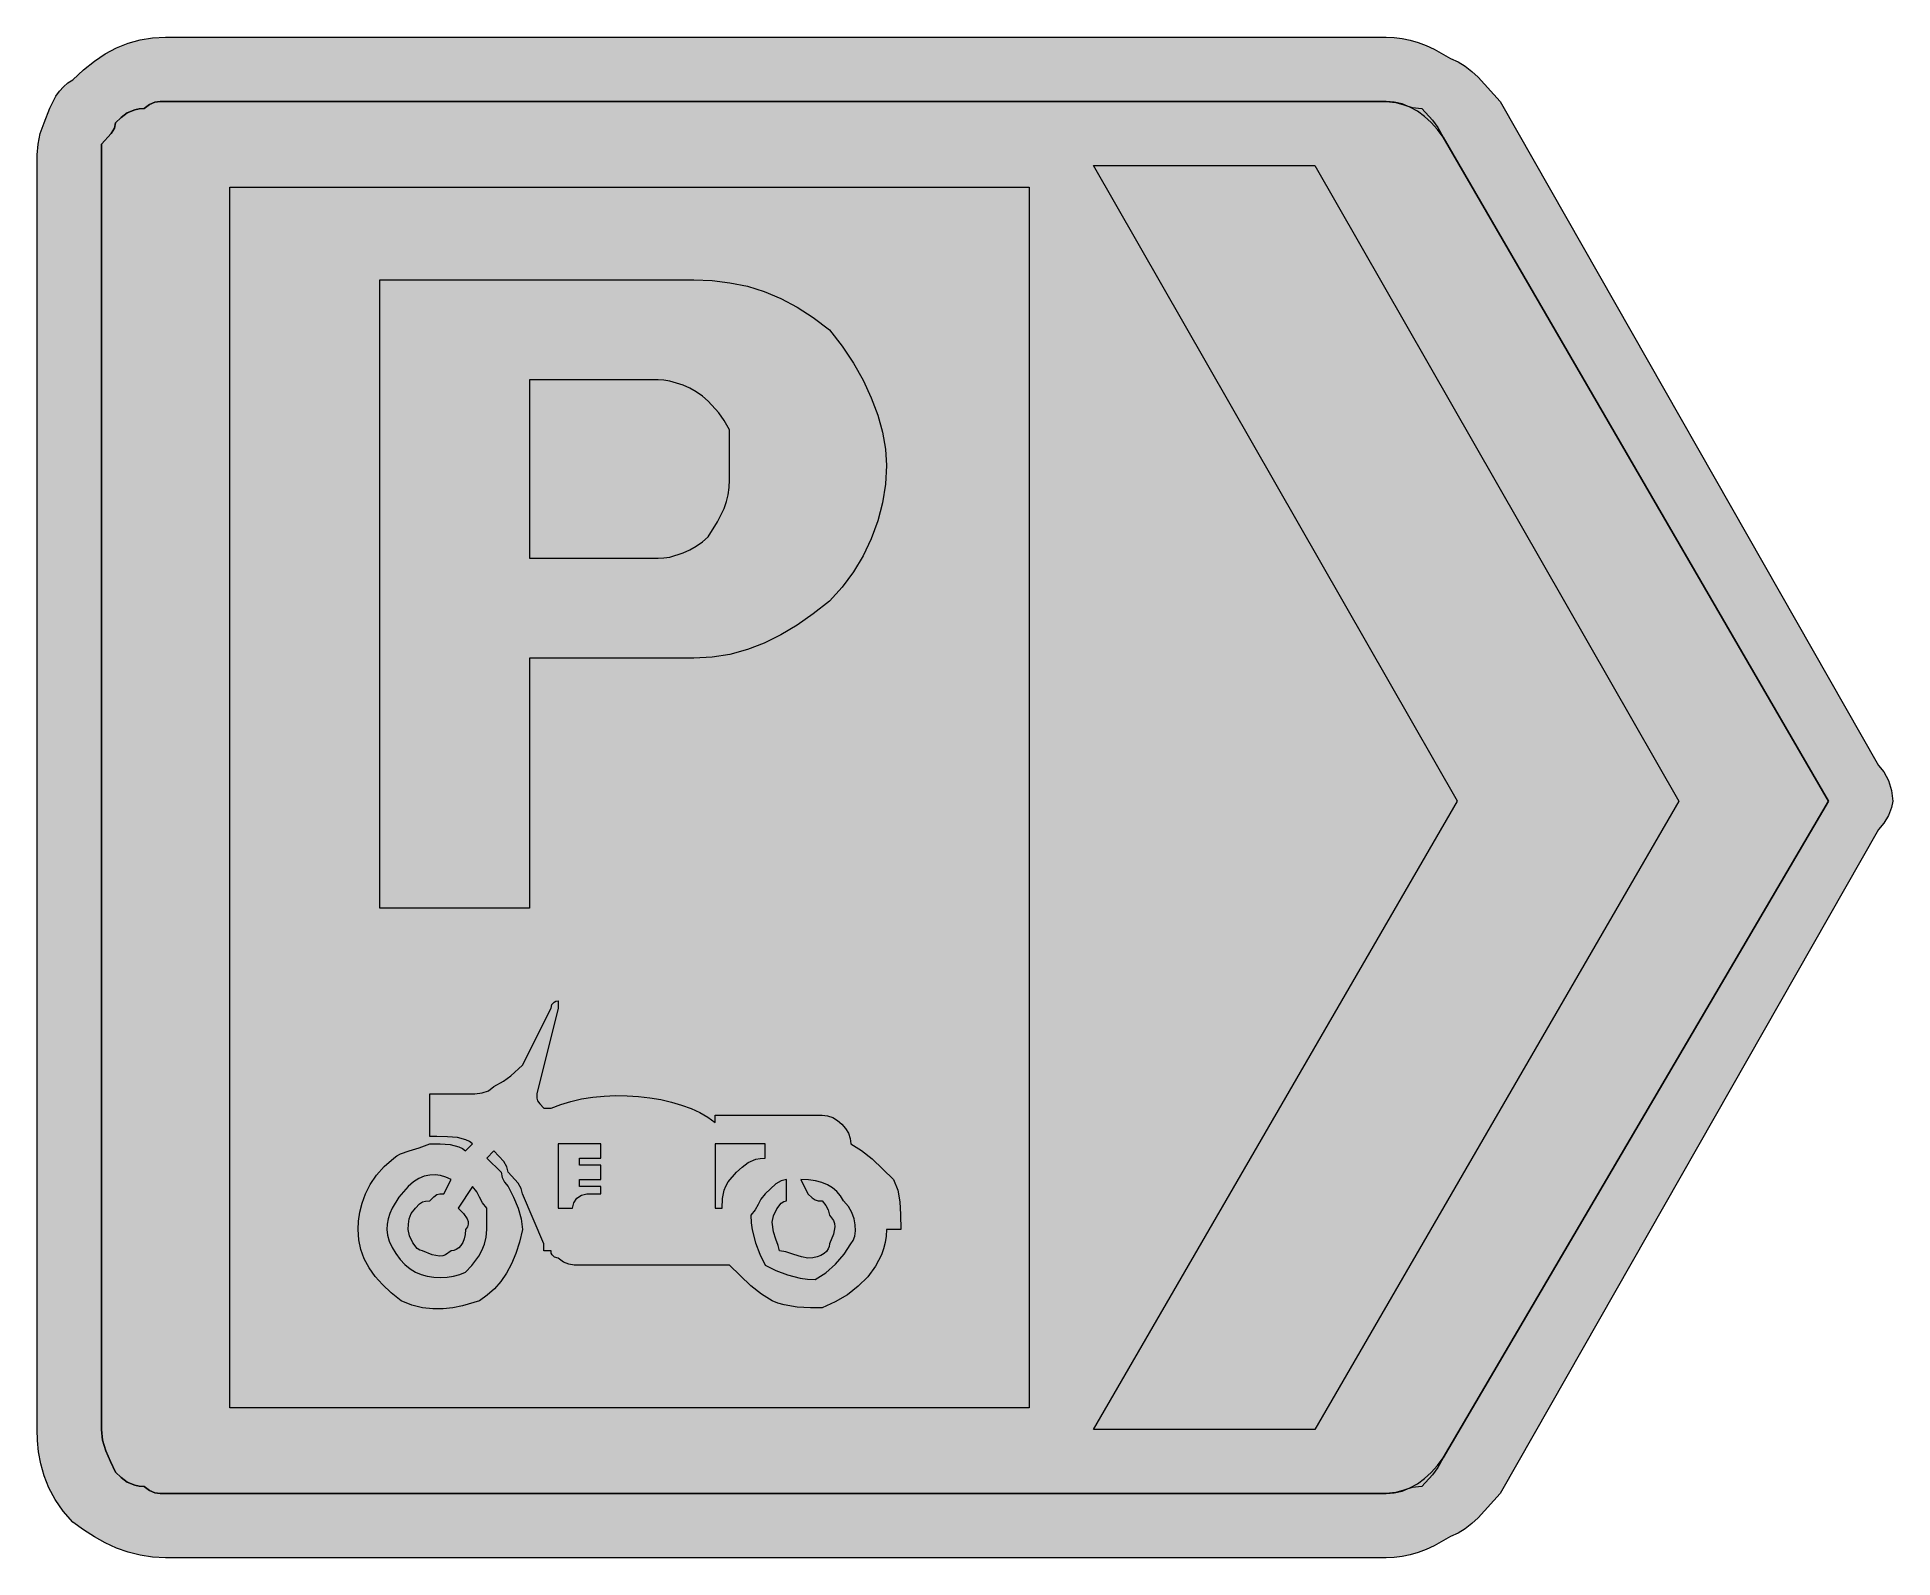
# Model space of a CAD drawing. Header units: metres. Extents: x 127 to 439, y 7 to 263.
import ezdxf

# ---------------------------------------------------------------- set-up
doc = ezdxf.new("R2010")
doc.units = ezdxf.units.M
for name, color, linetype, true_color in [('FILL_BLACK_000000', 7, 'Continuous', 0x000000), ('FILL_BLUE_0000FF', 7, 'Continuous', 0x0000ff), ('FILL_WHITE_FFFFFF', 7, 'Continuous', 0xffffff)]:
    doc.layers.add(name, color=color, linetype=linetype, true_color=true_color)

msp = doc.modelspace()

# ---------------------------------------------------------------- hatches: boundary and pattern name
at = {"layer": 'FILL_BLACK_000000', "true_color": 0x000000}
h = msp.add_hatch(color=7, dxfattribs=at)
h.dxf.hatch_style = 1
h.paths.add_polyline_path([(341.85, 241.44), (403.05, 134.64), (341.85, 29.04), (304.65, 29.04), (365.85, 134.64), (304.65, 241.44), (341.85, 241.44)])
at = {"layer": 'FILL_BLUE_0000FF', "true_color": 0x0000ff}
h = msp.add_hatch(color=7, dxfattribs=at)
h.dxf.hatch_style = 1
h.paths.add_polyline_path([(355.2, 262.98), (356.55, 262.81), (357.9, 262.53), (359.25, 262.14), (360.6, 261.63), (361.95, 261.01), (364.65, 259.44), (365.95, 258.88), (367.14, 258.15), (368.26, 257.27), (369.3, 256.29), (373.05, 252.24), (436.65, 140.64), (437.53, 139.53), (438.3, 138.09), (438.84, 136.42), (439.05, 134.64), (438.84, 133.55), (438.3, 132.24), (437.53, 130.93), (436.65, 129.84), (373.05, 18.24), (369.3, 14.19), (368.26, 13.21), (367.14, 12.33), (365.95, 11.6), (364.65, 11.04), (361.95, 9.46), (360.6, 8.85), (359.25, 8.34), (357.9, 7.95), (356.55, 7.66), (355.2, 7.5), (353.85, 7.44), (148.65, 7.44), (146.45, 7.55), (144.36, 7.87), (142.34, 8.39), (140.4, 9.09), (138.51, 9.96), (136.67, 10.98), (134.85, 12.15), (133.05, 13.44), (131.41, 15.29), (130.09, 17.23), (129.04, 19.22), (128.25, 21.24), (127.68, 23.26), (127.31, 25.25), (127.11, 27.19), (127.05, 29.04), (127.05, 241.44), (127.07, 243.24), (127.2, 245.04), (127.56, 246.84), (128.25, 248.64), (129.17, 251.11), (130.2, 253.14), (130.79, 253.98), (131.46, 254.71), (132.2, 255.33), (133.05, 255.84), (134.85, 257.53), (136.67, 258.99), (138.51, 260.23), (140.4, 261.24), (142.34, 262.03), (144.36, 262.59), (146.45, 262.93), (148.65, 263.04), (353.85, 263.04), (355.2, 262.98)])
h.paths.add_polyline_path([(147.75, 252.22), (146.85, 252.09), (145.95, 251.73), (145.05, 251.04), (144.2, 250.99), (143.46, 250.83), (142.2, 250.29), (141.17, 249.52), (140.25, 248.64), (140.04, 247.74), (139.5, 246.84), (137.85, 245.04), (137.85, 241.44), (137.85, 29.04), (138.06, 27.24), (138.6, 25.44), (139.37, 23.64), (140.25, 21.84), (141.17, 20.96), (142.2, 20.19), (143.46, 19.65), (144.2, 19.49), (145.05, 19.44), (145.95, 18.75), (146.85, 18.39), (147.75, 18.26), (148.65, 18.24), (353.85, 18.24), (355.2, 18.35), (356.53, 18.67), (357.84, 19.19), (359.1, 19.89), (360.31, 20.76), (361.44, 21.78), (362.5, 22.95), (363.45, 24.24), (428.25, 134.64), (363.45, 246.24), (362.5, 247.53), (361.44, 248.7), (360.31, 249.72), (359.1, 250.59), (357.84, 251.29), (356.53, 251.81), (355.2, 252.13), (353.85, 252.24), (148.65, 252.24), (147.75, 252.22)], flags=16)
h = msp.add_hatch(color=7, dxfattribs=at)
h.dxf.hatch_style = 1
h.paths.add_polyline_path([(293.85, 237.84), (293.85, 32.64), (159.45, 32.64), (159.45, 237.84), (293.85, 237.84)])
at = {"layer": 'FILL_WHITE_FFFFFF', "true_color": 0xffffff}
h = msp.add_hatch(color=7, dxfattribs=at)
h.dxf.hatch_style = 1
h.paths.add_polyline_path([(355.46, 252.05), (356.85, 251.64), (358.24, 251.23), (359.85, 251.04), (361.65, 249.09), (362.55, 247.83), (363.45, 246.24), (428.25, 134.64), (363.45, 24.24), (362.55, 22.65), (361.65, 21.39), (359.85, 19.44), (358.24, 19.25), (356.85, 18.84), (355.46, 18.43), (353.85, 18.24), (148.65, 18.24), (147.75, 18.26), (146.85, 18.39), (145.95, 18.75), (145.05, 19.44), (144.2, 19.49), (143.46, 19.65), (142.2, 20.19), (141.17, 20.96), (140.25, 21.84), (139.37, 23.64), (138.6, 25.44), (138.06, 27.24), (137.85, 29.04), (137.85, 241.44), (137.85, 245.04), (139.5, 246.84), (140.04, 247.74), (140.25, 248.64), (141.17, 249.52), (142.2, 250.29), (143.46, 250.83), (144.2, 250.99), (145.05, 251.04), (145.95, 251.73), (146.85, 252.09), (147.75, 252.22), (148.65, 252.24), (353.85, 252.24), (355.46, 252.05)])
h = msp.add_hatch(color=7, dxfattribs=at)
h.dxf.hatch_style = 1
h.paths.add_polyline_path([(184.65, 116.64), (184.65, 222.24), (237.45, 222.24), (240.55, 222.13), (243.54, 221.77), (246.46, 221.16), (249.3, 220.29), (252.09, 219.13), (254.83, 217.68), (257.55, 215.92), (260.25, 213.84), (262.39, 211.09), (264.28, 208.25), (265.92, 205.36), (267.3, 202.44), (268.39, 199.52), (269.19, 196.63), (269.68, 193.79), (269.85, 191.04), (269.68, 187.89), (269.19, 184.78), (268.39, 181.72), (267.3, 178.74), (265.92, 175.88), (264.28, 173.15), (262.39, 170.6), (260.25, 168.24), (257.55, 166.1), (254.83, 164.21), (252.09, 162.57), (249.3, 161.19), (246.46, 160.1), (243.54, 159.3), (240.55, 158.81), (237.45, 158.64), (209.85, 158.64), (209.85, 116.64), (184.65, 116.64)])
h.paths.add_polyline_path([(232.4, 175.5), (233.44, 175.66), (235.65, 176.34), (236.77, 176.85), (237.86, 177.46), (238.9, 178.2), (239.85, 179.04), (241.42, 181.55), (242.55, 183.84), (242.94, 184.97), (243.22, 186.13), (243.39, 187.34), (243.45, 188.64), (243.45, 193.44), (243.45, 197.04), (242.55, 198.63), (241.65, 199.89), (239.85, 201.84), (238.9, 202.68), (237.86, 203.41), (236.77, 204.03), (235.65, 204.54), (233.44, 205.21), (232.4, 205.38), (231.45, 205.44), (209.85, 205.44), (209.85, 175.44), (231.45, 175.44), (232.4, 175.5)], flags=16)
h = msp.add_hatch(color=7, dxfattribs=at)
h.dxf.hatch_style = 1
h.paths.add_polyline_path([(206.04, 73.14), (205.5, 74.04), (203.85, 75.84), (202.65, 74.64), (205.05, 72.24), (205.24, 71.36), (205.65, 70.59), (206.25, 69.84), (207.13, 68.04), (207.9, 66.24), (208.44, 64.44), (208.65, 62.64), (208.14, 60.5), (207.52, 58.57), (206.79, 56.84), (205.95, 55.29), (204.99, 53.91), (203.92, 52.68), (202.74, 51.6), (201.45, 50.64), (198.54, 49.8), (196.96, 49.48), (195.3, 49.29), (193.59, 49.27), (191.83, 49.46), (190.05, 49.9), (188.25, 50.64), (186.56, 51.99), (185.1, 53.36), (183.86, 54.75), (182.85, 56.19), (182.06, 57.68), (181.5, 59.25), (181.16, 60.89), (181.05, 62.64), (181.11, 64.04), (181.31, 65.53), (181.68, 67.07), (182.25, 68.64), (183.04, 70.21), (184.09, 71.75), (185.41, 73.24), (187.05, 74.64), (187.55, 75.04), (188.16, 75.35), (189.6, 75.84), (191.27, 76.33), (193.05, 77.04), (194.83, 77.02), (196.5, 76.89), (197.94, 76.53), (198.55, 76.24), (199.05, 75.84), (200.25, 77.04), (199.75, 77.44), (199.14, 77.73), (197.7, 78.09), (196.03, 78.22), (194.25, 78.24), (193.05, 78.24), (193.05, 85.44), (199.05, 85.44), (200.64, 85.46), (201.9, 85.59), (202.93, 85.95), (203.85, 86.64), (205.44, 87.54), (206.7, 88.44), (208.65, 90.24), (213.45, 99.84), (213.6, 100.44), (213.96, 100.85), (214.25, 100.99), (214.65, 101.04), (214.65, 99.84), (211.05, 85.44), (211.07, 84.73), (211.2, 84.24), (211.56, 83.75), (212.25, 83.04), (213.45, 83.04), (215.08, 83.66), (216.8, 84.17), (218.6, 84.57), (220.46, 84.86), (222.37, 85.05), (224.29, 85.13), (226.23, 85.11), (228.15, 84.99), (230.05, 84.77), (231.9, 84.46), (233.68, 84.05), (235.39, 83.55), (236.99, 82.95), (238.49, 82.27), (239.84, 81.5), (241.05, 80.64), (241.05, 81.84), (259.05, 81.84), (259.95, 81.73), (260.81, 81.43), (261.62, 80.95), (262.35, 80.34), (262.96, 79.61), (263.44, 78.8), (263.74, 77.94), (263.85, 77.04), (265.65, 75.93), (267.45, 74.49), (271.05, 71.04), (271.74, 69.22), (272.1, 67.29), (272.23, 65.13), (272.25, 62.64), (269.85, 62.64), (269.79, 61.53), (269.63, 60.45), (269.37, 59.4), (269.01, 58.38), (268.01, 56.46), (266.7, 54.69), (265.1, 53.09), (263.27, 51.67), (261.24, 50.45), (259.05, 49.44), (257.06, 49.46), (254.85, 49.59), (252.64, 49.95), (251.6, 50.24), (250.65, 50.64), (248.85, 51.75), (247.05, 53.19), (243.45, 56.64), (218.25, 56.64), (217.35, 56.66), (216.45, 56.79), (215.55, 57.15), (214.65, 57.84), (214.05, 57.99), (213.64, 58.35), (213.5, 58.64), (213.45, 59.04), (212.25, 59.04), (212.25, 60.24), (208.65, 68.64), (208.44, 69.54), (207.9, 70.44), (206.25, 72.24), (206.04, 73.14)])
h.paths.add_polyline_path([(217.05, 66.24), (217.26, 67.12), (217.8, 67.89), (218.57, 68.43), (219.45, 68.64), (221.85, 68.64), (221.85, 69.84), (218.25, 69.84), (218.25, 71.04), (221.85, 71.04), (221.85, 73.44), (218.25, 73.44), (218.25, 74.64), (221.85, 74.64), (221.85, 77.04), (214.65, 77.04), (214.65, 66.24), (217.05, 66.24)], flags=16)
h.paths.add_polyline_path([(242.25, 66.24), (242.29, 67.85), (242.55, 69.24), (242.84, 69.92), (243.26, 70.63), (244.65, 72.24), (245.57, 73.12), (246.6, 73.89), (247.86, 74.43), (248.6, 74.59), (249.45, 74.64), (249.45, 77.04), (241.05, 77.04), (241.05, 66.24), (242.25, 66.24)], flags=16)
h.paths.add_polyline_path([(251.25, 70.29), (249.45, 68.64), (248.74, 67.74), (248.25, 66.84), (247.76, 65.94), (247.05, 65.04), (247.1, 63.74), (247.26, 62.55), (247.8, 60.39), (248.57, 58.46), (249.45, 56.64), (251.27, 55.76), (253.2, 54.99), (255.36, 54.45), (256.55, 54.29), (257.85, 54.24), (259.63, 55.35), (261.3, 56.79), (262.74, 58.46), (263.85, 60.24), (264.24, 60.8), (264.51, 61.53), (264.63, 62.41), (264.6, 63.39), (264.4, 64.42), (264.02, 65.47), (263.44, 66.49), (262.65, 67.44), (262.14, 68.28), (261.52, 69.01), (260.79, 69.63), (259.95, 70.14), (258.99, 70.53), (257.92, 70.81), (256.74, 70.98), (255.45, 71.04), (256.65, 68.64), (257.36, 67.95), (257.85, 67.59), (258.34, 67.46), (259.05, 67.44), (259.65, 66.69), (260.06, 65.92), (260.25, 65.04), (260.92, 64.12), (261.09, 63.63), (261.15, 63.09), (260.92, 61.83), (260.25, 60.24), (260.19, 59.79), (260.02, 59.36), (259.74, 58.95), (259.35, 58.59), (258.84, 58.28), (258.22, 58.05), (257.49, 57.89), (256.65, 57.84), (255.56, 58.03), (254.25, 58.44), (252.94, 58.85), (251.85, 59.04), (251.66, 59.96), (251.25, 60.99), (250.84, 62.25), (250.65, 63.84), (250.86, 64.91), (251.4, 66.09), (252.17, 67.05), (252.6, 67.33), (253.05, 67.44), (253.05, 71.04), (252.15, 70.83), (251.25, 70.29)], flags=16)
h.paths.add_polyline_path([(194.85, 71.7), (193.95, 71.82), (193.05, 71.79), (192.15, 71.59), (191.25, 71.21), (190.35, 70.63), (189.45, 69.84), (187.87, 68.04), (186.75, 66.24), (186.36, 65.34), (186.07, 64.44), (185.91, 63.54), (185.85, 62.64), (185.96, 61.69), (186.26, 60.67), (186.74, 59.62), (187.35, 58.59), (188.08, 57.61), (188.89, 56.73), (189.75, 56), (190.65, 55.44), (191.6, 55.05), (192.64, 54.76), (193.73, 54.6), (194.85, 54.54), (195.97, 54.6), (197.06, 54.76), (198.1, 55.05), (199.05, 55.44), (200.12, 56.56), (201.3, 58.14), (201.83, 59.1), (202.26, 60.16), (202.54, 61.35), (202.65, 62.64), (202.65, 66.24), (201.94, 67.14), (201.45, 68.04), (200.96, 68.94), (200.25, 69.84), (197.85, 66.24), (198.71, 65.34), (199.35, 64.44), (199.51, 63.99), (199.54, 63.54), (199.39, 63.09), (199.05, 62.64), (199, 61.8), (198.84, 61.06), (198.61, 60.45), (198.3, 59.94), (197.94, 59.55), (197.53, 59.26), (197.1, 59.1), (196.65, 59.04), (195.73, 58.36), (195.24, 58.2), (194.7, 58.14), (193.44, 58.36), (191.85, 59.04), (191.4, 59.15), (190.97, 59.43), (190.2, 60.39), (189.66, 61.57), (189.45, 62.64), (189.47, 63.54), (189.6, 64.44), (189.96, 65.34), (190.65, 66.24), (191.36, 66.93), (191.85, 67.29), (192.34, 67.42), (193.05, 67.44), (193.76, 68.13), (194.25, 68.49), (194.74, 68.62), (195.45, 68.64), (196.65, 71.04), (195.75, 71.43), (194.85, 71.7)], flags=16)

# ---------------------------------------------------------------- linework, layer by layer
at = {"layer": 'FILL_BLACK_000000', "lineweight": 0, "true_color": 0x000000}
msp.add_lwpolyline([(341.85, 241.44), (403.05, 134.64), (341.85, 29.04), (304.65, 29.04), (365.85, 134.64), (304.65, 241.44)], close=True, dxfattribs=at)
at = {"layer": 'FILL_BLUE_0000FF', "lineweight": 0, "true_color": 0x0000ff}
for points in [[(355.2, 262.98), (356.55, 262.81), (357.9, 262.53), (359.25, 262.14), (360.6, 261.63), (361.95, 261.01), (364.65, 259.44), (365.95, 258.88), (367.14, 258.15), (368.26, 257.27), (369.3, 256.29), (373.05, 252.24), (436.65, 140.64), (437.53, 139.53), (438.3, 138.09), (438.84, 136.42), (439.05, 134.64), (438.84, 133.55), (438.3, 132.24), (437.53, 130.93), (436.65, 129.84), (373.05, 18.24), (369.3, 14.19), (368.26, 13.21), (367.14, 12.33), (365.95, 11.6), (364.65, 11.04), (361.95, 9.46), (360.6, 8.85), (359.25, 8.34), (357.9, 7.95), (356.55, 7.66), (355.2, 7.5), (353.85, 7.44), (148.65, 7.44), (146.45, 7.55), (144.36, 7.87), (142.34, 8.39), (140.4, 9.09), (138.51, 9.96), (136.67, 10.98), (134.85, 12.15), (133.05, 13.44), (131.41, 15.29), (130.09, 17.23), (129.04, 19.22), (128.25, 21.24), (127.68, 23.26), (127.31, 25.25), (127.11, 27.19), (127.05, 29.04), (127.05, 241.44), (127.07, 243.24), (127.2, 245.04), (127.56, 246.84), (128.25, 248.64), (129.17, 251.11), (130.2, 253.14), (130.79, 253.98), (131.46, 254.71), (132.2, 255.33), (133.05, 255.84), (134.85, 257.53), (136.67, 258.99), (138.51, 260.23), (140.4, 261.24), (142.34, 262.03), (144.36, 262.59), (146.45, 262.93), (148.65, 263.04), (353.85, 263.04)], [(147.75, 252.22), (146.85, 252.09), (145.95, 251.73), (145.05, 251.04), (144.2, 250.99), (143.46, 250.83), (142.2, 250.29), (141.17, 249.52), (140.25, 248.64), (140.04, 247.74), (139.5, 246.84), (137.85, 245.04), (137.85, 241.44), (137.85, 29.04), (138.06, 27.24), (138.6, 25.44), (139.37, 23.64), (140.25, 21.84), (141.17, 20.96), (142.2, 20.19), (143.46, 19.65), (144.2, 19.49), (145.05, 19.44), (145.95, 18.75), (146.85, 18.39), (147.75, 18.26), (148.65, 18.24), (353.85, 18.24), (355.2, 18.35), (356.53, 18.67), (357.84, 19.19), (359.1, 19.89), (360.31, 20.76), (361.44, 21.78), (362.5, 22.95), (363.45, 24.24), (428.25, 134.64), (363.45, 246.24), (362.5, 247.53), (361.44, 248.7), (360.31, 249.72), (359.1, 250.59), (357.84, 251.29), (356.53, 251.81), (355.2, 252.13), (353.85, 252.24), (148.65, 252.24)], [(293.85, 237.84), (293.85, 32.64), (159.45, 32.64), (159.45, 237.84)]]:
    msp.add_lwpolyline(points, close=True, dxfattribs=at)
at = {"layer": 'FILL_WHITE_FFFFFF', "lineweight": 0, "true_color": 0xffffff}
for points in [[(355.46, 252.05), (356.85, 251.64), (358.24, 251.23), (359.85, 251.04), (361.65, 249.09), (362.55, 247.83), (363.45, 246.24), (428.25, 134.64), (363.45, 24.24), (362.55, 22.65), (361.65, 21.39), (359.85, 19.44), (358.24, 19.25), (356.85, 18.84), (355.46, 18.43), (353.85, 18.24), (148.65, 18.24), (147.75, 18.26), (146.85, 18.39), (145.95, 18.75), (145.05, 19.44), (144.2, 19.49), (143.46, 19.65), (142.2, 20.19), (141.17, 20.96), (140.25, 21.84), (139.37, 23.64), (138.6, 25.44), (138.06, 27.24), (137.85, 29.04), (137.85, 241.44), (137.85, 245.04), (139.5, 246.84), (140.04, 247.74), (140.25, 248.64), (141.17, 249.52), (142.2, 250.29), (143.46, 250.83), (144.2, 250.99), (145.05, 251.04), (145.95, 251.73), (146.85, 252.09), (147.75, 252.22), (148.65, 252.24), (353.85, 252.24)], [(206.04, 73.14), (205.5, 74.04), (203.85, 75.84), (202.65, 74.64), (205.05, 72.24), (205.24, 71.36), (205.65, 70.59), (206.25, 69.84), (207.13, 68.04), (207.9, 66.24), (208.44, 64.44), (208.65, 62.64), (208.14, 60.5), (207.52, 58.57), (206.79, 56.84), (205.95, 55.29), (204.99, 53.91), (203.92, 52.68), (202.74, 51.6), (201.45, 50.64), (198.54, 49.8), (196.96, 49.48), (195.3, 49.29), (193.59, 49.27), (191.83, 49.46), (190.05, 49.9), (188.25, 50.64), (186.56, 51.99), (185.1, 53.36), (183.86, 54.75), (182.85, 56.19), (182.06, 57.68), (181.5, 59.25), (181.16, 60.89), (181.05, 62.64), (181.11, 64.04), (181.31, 65.53), (181.68, 67.07), (182.25, 68.64), (183.04, 70.21), (184.09, 71.75), (185.41, 73.24), (187.05, 74.64), (187.55, 75.04), (188.16, 75.35), (189.6, 75.84), (191.27, 76.33), (193.05, 77.04), (194.83, 77.02), (196.5, 76.89), (197.94, 76.53), (198.55, 76.24), (199.05, 75.84), (200.25, 77.04), (199.75, 77.44), (199.14, 77.73), (197.7, 78.09), (196.03, 78.22), (194.25, 78.24), (193.05, 78.24), (193.05, 85.44), (199.05, 85.44), (200.64, 85.46), (201.9, 85.59), (202.93, 85.95), (203.85, 86.64), (205.44, 87.54), (206.7, 88.44), (208.65, 90.24), (213.45, 99.84), (213.6, 100.44), (213.96, 100.85), (214.25, 100.99), (214.65, 101.04), (214.65, 99.84), (211.05, 85.44), (211.07, 84.73), (211.2, 84.24), (211.56, 83.75), (212.25, 83.04), (213.45, 83.04), (215.08, 83.66), (216.8, 84.17), (218.6, 84.57), (220.46, 84.86), (222.37, 85.05), (224.29, 85.13), (226.23, 85.11), (228.15, 84.99), (230.05, 84.77), (231.9, 84.46), (233.68, 84.05), (235.39, 83.55), (236.99, 82.95), (238.49, 82.27), (239.84, 81.5), (241.05, 80.64), (241.05, 81.84), (259.05, 81.84), (259.95, 81.73), (260.81, 81.43), (261.62, 80.95), (262.35, 80.34), (262.96, 79.61), (263.44, 78.8), (263.74, 77.94), (263.85, 77.04), (265.65, 75.93), (267.45, 74.49), (271.05, 71.04), (271.74, 69.22), (272.1, 67.29), (272.23, 65.13), (272.25, 62.64), (269.85, 62.64), (269.79, 61.53), (269.63, 60.45), (269.37, 59.4), (269.01, 58.38), (268.01, 56.46), (266.7, 54.69), (265.1, 53.09), (263.27, 51.67), (261.24, 50.45), (259.05, 49.44), (257.06, 49.46), (254.85, 49.59), (252.64, 49.95), (251.6, 50.24), (250.65, 50.64), (248.85, 51.75), (247.05, 53.19), (243.45, 56.64), (218.25, 56.64), (217.35, 56.66), (216.45, 56.79), (215.55, 57.15), (214.65, 57.84), (214.05, 57.99), (213.64, 58.35), (213.5, 58.64), (213.45, 59.04), (212.25, 59.04), (212.25, 60.24), (208.65, 68.64), (208.44, 69.54), (207.9, 70.44), (206.25, 72.24)], [(217.05, 66.24), (217.26, 67.12), (217.8, 67.89), (218.57, 68.43), (219.45, 68.64), (221.85, 68.64), (221.85, 69.84), (218.25, 69.84), (218.25, 71.04), (221.85, 71.04), (221.85, 73.44), (218.25, 73.44), (218.25, 74.64), (221.85, 74.64), (221.85, 77.04), (214.65, 77.04), (214.65, 66.24)], [(242.25, 66.24), (242.29, 67.85), (242.55, 69.24), (242.84, 69.92), (243.26, 70.63), (244.65, 72.24), (245.57, 73.12), (246.6, 73.89), (247.86, 74.43), (248.6, 74.59), (249.45, 74.64), (249.45, 77.04), (241.05, 77.04), (241.05, 66.24)], [(194.85, 71.7), (193.95, 71.82), (193.05, 71.79), (192.15, 71.59), (191.25, 71.21), (190.35, 70.63), (189.45, 69.84), (187.87, 68.04), (186.75, 66.24), (186.36, 65.34), (186.07, 64.44), (185.91, 63.54), (185.85, 62.64), (185.96, 61.69), (186.26, 60.67), (186.74, 59.62), (187.35, 58.59), (188.08, 57.61), (188.89, 56.73), (189.75, 56), (190.65, 55.44), (191.6, 55.05), (192.64, 54.76), (193.73, 54.6), (194.85, 54.54), (195.97, 54.6), (197.06, 54.76), (198.1, 55.05), (199.05, 55.44), (200.12, 56.56), (201.3, 58.14), (201.83, 59.1), (202.26, 60.16), (202.54, 61.35), (202.65, 62.64), (202.65, 66.24), (201.94, 67.14), (201.45, 68.04), (200.96, 68.94), (200.25, 69.84), (197.85, 66.24), (198.71, 65.34), (199.35, 64.44), (199.51, 63.99), (199.54, 63.54), (199.39, 63.09), (199.05, 62.64), (199, 61.8), (198.84, 61.06), (198.61, 60.45), (198.3, 59.94), (197.94, 59.55), (197.53, 59.26), (197.1, 59.1), (196.65, 59.04), (195.73, 58.36), (195.24, 58.2), (194.7, 58.14), (193.44, 58.36), (191.85, 59.04), (191.4, 59.15), (190.97, 59.43), (190.2, 60.39), (189.66, 61.57), (189.45, 62.64), (189.47, 63.54), (189.6, 64.44), (189.96, 65.34), (190.65, 66.24), (191.36, 66.93), (191.85, 67.29), (192.34, 67.42), (193.05, 67.44), (193.76, 68.13), (194.25, 68.49), (194.74, 68.62), (195.45, 68.64), (196.65, 71.04), (195.75, 71.43)], [(251.25, 70.29), (249.45, 68.64), (248.74, 67.74), (248.25, 66.84), (247.76, 65.94), (247.05, 65.04), (247.1, 63.74), (247.26, 62.55), (247.8, 60.39), (248.57, 58.46), (249.45, 56.64), (251.27, 55.76), (253.2, 54.99), (255.36, 54.45), (256.55, 54.29), (257.85, 54.24), (259.63, 55.35), (261.3, 56.79), (262.74, 58.46), (263.85, 60.24), (264.24, 60.8), (264.51, 61.53), (264.63, 62.41), (264.6, 63.39), (264.4, 64.42), (264.02, 65.47), (263.44, 66.49), (262.65, 67.44), (262.14, 68.28), (261.52, 69.01), (260.79, 69.63), (259.95, 70.14), (258.99, 70.53), (257.92, 70.81), (256.74, 70.98), (255.45, 71.04), (256.65, 68.64), (257.36, 67.95), (257.85, 67.59), (258.34, 67.46), (259.05, 67.44), (259.65, 66.69), (260.06, 65.92), (260.25, 65.04), (260.92, 64.12), (261.09, 63.63), (261.15, 63.09), (260.92, 61.83), (260.25, 60.24), (260.19, 59.79), (260.02, 59.36), (259.74, 58.95), (259.35, 58.59), (258.84, 58.28), (258.22, 58.05), (257.49, 57.89), (256.65, 57.84), (255.56, 58.03), (254.25, 58.44), (252.94, 58.85), (251.85, 59.04), (251.66, 59.96), (251.25, 60.99), (250.84, 62.25), (250.65, 63.84), (250.86, 64.91), (251.4, 66.09), (252.17, 67.05), (252.6, 67.33), (253.05, 67.44), (253.05, 71.04), (252.15, 70.83)]]:
    msp.add_lwpolyline(points, close=True, dxfattribs=at)
at = {"layer": 'FILL_WHITE_FFFFFF', "lineweight": 0, "true_color": 0x0000ff}
for points in [[(184.65, 116.64), (184.65, 222.24), (237.45, 222.24), (240.55, 222.13), (243.54, 221.77), (246.46, 221.16), (249.3, 220.29), (252.09, 219.13), (254.83, 217.68), (257.55, 215.92), (260.25, 213.84), (262.39, 211.09), (264.28, 208.25), (265.92, 205.36), (267.3, 202.44), (268.39, 199.52), (269.19, 196.63), (269.68, 193.79), (269.85, 191.04), (269.68, 187.89), (269.19, 184.78), (268.39, 181.72), (267.3, 178.74), (265.92, 175.88), (264.28, 173.15), (262.39, 170.6), (260.25, 168.24), (257.55, 166.1), (254.83, 164.21), (252.09, 162.57), (249.3, 161.19), (246.46, 160.1), (243.54, 159.3), (240.55, 158.81), (237.45, 158.64), (209.85, 158.64), (209.85, 116.64)], [(232.4, 175.5), (233.44, 175.66), (235.65, 176.34), (236.77, 176.85), (237.86, 177.46), (238.9, 178.2), (239.85, 179.04), (241.42, 181.55), (242.55, 183.84), (242.94, 184.97), (243.22, 186.13), (243.39, 187.34), (243.45, 188.64), (243.45, 193.44), (243.45, 197.04), (242.55, 198.63), (241.65, 199.89), (239.85, 201.84), (238.9, 202.68), (237.86, 203.41), (236.77, 204.03), (235.65, 204.54), (233.44, 205.21), (232.4, 205.38), (231.45, 205.44), (209.85, 205.44), (209.85, 175.44), (231.45, 175.44)]]:
    msp.add_lwpolyline(points, close=True, dxfattribs=at)

doc.saveas('drawing.dxf')
